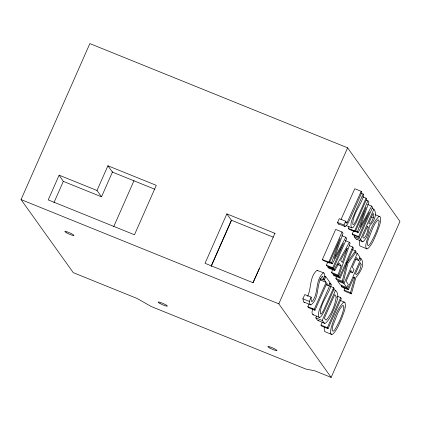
<?xml version="1.0" encoding="UTF-8"?>
<svg xmlns="http://www.w3.org/2000/svg" width="421" height="421" viewBox="0 0 421 421"><rect width="100%" height="100%" fill="white"/><g stroke="black" fill="none" stroke-linecap="round" stroke-linejoin="round"><path stroke-width="0.63" d="M323.154 279.96L323.086 277.592L322.802 276.434L322.339 276.26C315.739 284.359 320.018 298.01 310.966 304.915L303.594 301.92L302.894 298.794L304.762 294.558L311.161 297.147L311.145 299.994L311.503 301.452L312.024 301.652C319.081 293.663 314.655 280.144 323.333 272.919L324.175 273.182L324.875 276.05L323.154 279.96L320.244 278.786M324.375 327.18L324.17 329.09L324.628 331.49L331.659 334.537L332.469 334.379C337.258 330.169 339.205 323.67 341.852 318.055C343.383 313.119 346.467 307.735 345.01 302.478L340.315 300.394M359.829 240.349L359.371 243.449L359.823 245.853L366.859 248.9L367.67 248.743C372.453 244.527 374.406 238.033 377.053 232.418C378.579 227.482 381.668 222.093 380.21 216.841L375.516 214.752M373.406 217.72L373.816 214.699L373.164 213.336L368.738 223.372L369.627 224.03L371.501 222.02L373.406 217.72L371.664 217.015M336.384 276.681L335.911 278.576L336.811 279.833L343.204 282.423L347.857 263.43L356.15 251.8L355.44 250.8L351.951 249.39M343.204 282.423L342.31 281.165L346.867 262.83M312.645 308.593L311.982 312.535L312.471 314.403L319.371 317.418L320.66 316.95L322.339 314.703L324.528 310.509L334.248 288.569L333.627 287.696L330.138 286.285M344.615 288.227L344.089 290.069L344.957 291.29L351.356 293.879L355.913 277.428C359.892 272.845 365.66 264.446 360.997 258.615L359.255 257.91M351.356 293.879L350.483 292.658L354.687 277.918L354.029 276.992L348.409 289.737L342.01 287.148L341.31 286.164L341.831 284.98M345.325 240.649L349.393 242.296L350.093 243.28L338.747 276.155L332.353 273.566L331.585 272.492L332.632 269.456M338.747 276.155L337.984 275.081L341.126 265.972L339.01 263.004L334.779 270.582L328.385 267.993L327.727 267.067L334.127 269.656L334.779 270.582M345.846 237.307L346.72 238.539L333.427 268.677L332.769 267.751L343.583 243.233L332.285 263.804L331.601 262.841L340.221 238.402L329.38 262.983L322.981 260.394L322.375 259.541L335.669 229.403L342.062 231.992L343.041 233.371L334.142 258.626L345.846 237.307L341.773 235.66M367.644 204.469L371.717 206.116L372.59 207.348L359.297 237.486L358.639 236.56L369.454 212.042L358.155 232.613L357.471 231.65L366.091 207.211L355.25 231.792L348.851 229.203L348.246 228.35L349.03 226.577M21.05 199.591L89.857 43.584L347.614 147.829L399.95 221.409L331.143 377.416L314.824 370.817L305.967 369.096L151.297 306.546L137.157 298.494L73.259 272.65L21.05 199.591L278.807 303.836L331.143 377.416M97.004 190.497L59.129 175.178L48.231 199.896L134.483 234.776L156.28 185.345L107.902 165.779L97.004 190.497L101.519 196.812L112.596 171.7M53.977 202.554L63.324 181.367L59.129 175.178M113.654 226.782L134.02 180.604M275.118 233.408L226.845 213.884L205.043 263.314L253.105 282.754L274.908 233.318M211.137 266.061L231.361 220.204L273.34 237.181M211.237 266.377L231.513 220.409L226.845 213.884M252.926 282.68L259.425 268.424M278.807 303.836L347.614 147.829M361.186 191.318L361.897 192.308L350.283 218.641L347.425 224.33L345.352 226.645L338.01 223.725L337.589 222.446L339.263 218.657L345.657 221.246L346.02 223.041L346.52 223.177L347.204 222.441L361.186 191.318L354.792 188.729L341.047 219.415M310.43 304.888L309.567 303.373L309.293 301.383L311.161 297.147M324.607 276.176L325.77 276.65L330.011 282.612L328.601 285.812L326.833 283.322L314.95 310.266L308.556 307.677L307.846 306.683L308.903 304.288M333.427 268.677L327.033 266.088L326.37 265.162L327.691 262.172M344.836 226.666L343.989 225.03L345.657 221.246M329.38 262.983L328.769 262.13L342.062 231.992M314.95 310.266L314.245 309.272L326.128 282.328L324.359 279.844L325.77 276.65M360.792 193.086L363.118 194.028L354.745 213.005C353.235 217.568 349.772 222.546 351.314 227.482L352.414 227.893L353.108 227.44L355.813 223.34L366.691 199.054L366.075 198.186L362.586 196.77M366.075 198.186L355.808 221.23L353.95 224.23L353.493 224.577L352.772 224.351C352.556 213.91 361.36 204.885 363.823 195.023L363.118 194.028M359.297 237.486L352.903 234.897L352.24 233.971L353.561 230.982M329.506 283.07L330.674 283.538L322.302 302.52C320.791 307.077 317.323 312.061 318.871 316.992L319.371 317.418M333.748 289.606L335.49 290.316C340.431 295.158 336.279 302.199 334.595 307.546C331.985 312.935 330.19 319.371 325.38 323.249L324.538 323.328L317.466 320.207L315.803 317.866L316.581 316.092M355.25 231.792L354.645 230.94L367.933 200.801L366.191 200.096M372.132 208.448L373.874 209.153C377.984 214.41 373.348 222.23 369.322 226.14C368.943 231.639 367.301 238.191 362.934 241.817L355.656 238.765L354.187 236.702L354.708 235.518M333.627 287.696L323.365 310.74L321.502 313.745L321.044 314.087L320.328 313.861C320.107 303.42 328.912 294.395 331.38 284.533L330.674 283.538M352.761 247.032L353.424 247.964L340.131 278.102L339.468 277.171L352.761 247.032L349.272 245.622M324.538 323.328L322.197 320.449L335.49 290.316M337.163 296.158L340.652 297.573L341.357 298.563L328.064 328.701L321.67 326.112L320.96 325.123L322.265 322.165M362.934 241.817L362.049 241.354L360.581 239.291L373.874 209.153M357.261 253.363L360.044 257.273L358.634 260.473L356.561 257.552L352.293 267.224L354.035 269.672L352.64 272.829L350.903 270.382L346.088 281.296L348.309 284.417L346.899 287.617L343.968 283.496L357.261 253.363L354.935 252.421M328.064 328.701L327.359 327.706L340.652 297.573M348.409 289.737L347.709 288.753L360.997 258.615M307.688 296.295C311.524 287.985 309.44 276.86 316.939 270.329L323.802 272.887M371.717 206.116L360.013 227.435L368.917 202.18L367.933 200.801M334.127 269.656L349.393 242.296M346.888 262.788L355.44 250.8M356.54 239.228L357.076 239.002M379.589 216.399L378.779 216.573C372.206 223.325 369.317 232.95 366.47 241.749A13.614 2.994 -68 0 0 365.849 247.48L366.859 248.9M344.389 302.041L343.583 302.215C337.01 308.967 334.121 318.586 331.274 327.385A13.614 2.994 -68 0 0 330.648 333.116M318.144 320.739L318.981 320.66M338.437 224.077L338.952 224.056M312.977 314.829L313.571 314.813M304.036 302.299L304.567 302.331M345.457 221.735L347.204 222.441M346.004 225.551L351.819 227.903M337.589 222.446L343.989 225.03M355.729 230.945L357.471 231.65M348.246 228.35L354.645 230.94M351.756 230.024L353.503 230.729M355.245 231.434L358.155 232.613M352.24 233.971L358.639 236.56M354.187 236.702L360.581 239.291M355.729 259.294L358.634 260.473M154.749 189.218L112.418 172.1L107.902 165.779M337.637 264.556L341.126 265.972M329.275 261.899L331.601 262.841M322.375 259.541L328.769 262.13M328.212 262.157L332.285 263.804M350.314 271.887L352.64 272.829M326.37 265.162L332.769 267.751M353.524 277.45L354.687 277.918M331.585 272.492L337.984 275.081M339.468 277.171L333.069 274.581L333.732 275.513L340.131 278.102M335.911 278.576L342.31 281.165M343.968 283.496L337.574 280.912L340.5 285.028L346.899 287.617M341.31 286.164L347.709 288.753M323.196 279.376L324.359 279.844M319.728 279.744L326.128 282.328M344.089 290.069L350.483 292.658M326.275 284.87L328.601 285.812M63.324 181.367L101.519 196.812M302.894 298.794L309.293 301.383M307.846 306.683L314.245 309.272M315.803 317.866L322.197 320.449M320.96 325.123L327.359 327.706M331.659 334.537L330.648 333.116M317.402 270.298L317.776 270.592M361.097 264.399C360.771 268.024 359.439 272.292 356.429 274.539L355.44 273.792L360.292 262.799L361.097 264.399M336.153 297.531C334.858 305.493 331.669 313.777 326.396 319.897L325.759 319.955L324.317 318.25L334.784 294.505L335.926 296.384L336.153 297.531M368.091 227.577C367.801 231.282 366.717 235.35 364.107 238.107L363.544 238.033L362.692 237.076L367.544 226.082L368.091 227.577M343.894 307.435C342.541 315.187 339.021 322.47 335.095 329.233A8.915 1.963 -68 0 1 332.895 331.195L332.19 330.201L332.164 329.138L332.79 325.907L337.731 313.277L339.984 308.94L342.573 305.578L343.599 305.678L343.894 307.435M379.095 221.793C377.742 229.545 374.222 236.834 370.296 243.591A8.915 1.963 -68 0 1 368.096 245.559L367.391 244.559L367.365 243.496L367.991 240.27L372.932 227.635L375.179 223.304L377.769 219.936L378.8 220.036L379.095 221.793M347.199 248.322L342.32 262.504L340.621 260.115L347.199 248.322M269.714 347.988A5.005 0.679 23.8 0 0 276.939 350.572A5.005 0.679 23.8 0 0 270.477 347.041A5.005 0.679 23.8 0 0 269.714 347.988M160.054 303.52A5.005 0.679 23.8 0 0 167.284 306.109A5.005 0.679 23.8 0 0 160.822 302.573A5.005 0.679 23.8 0 0 160.054 303.52M66.739 232.902A5.005 0.679 23.8 0 0 73.964 235.492A5.005 0.679 23.8 0 0 67.502 231.955A5.005 0.679 23.8 0 0 66.739 232.902"/></g></svg>
